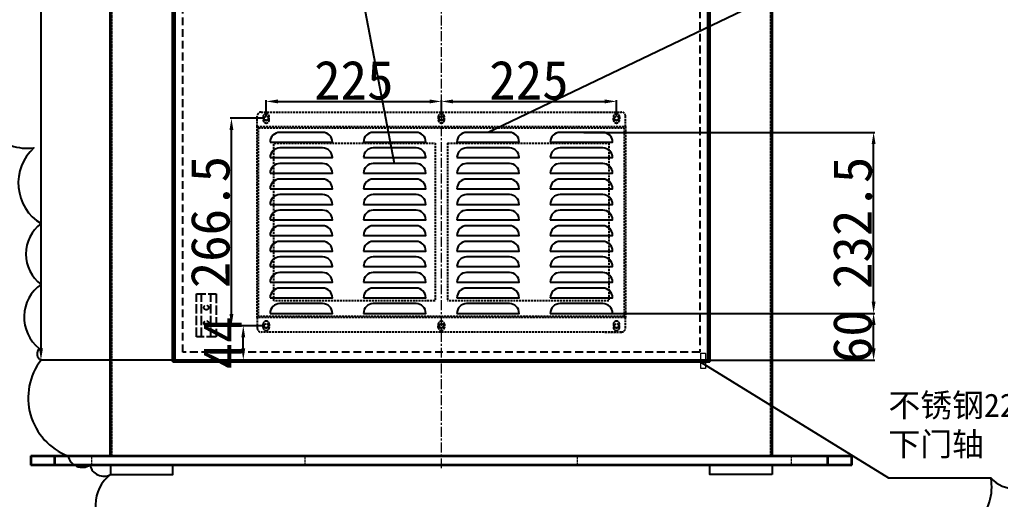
# Model space of a CAD drawing. Header units: millimetres. Extents: x 7760 to 23106, y -3343 to 6769.
# Drawn here: x 12311 to 13571, y 3850 to 4466 of the extents above; entities that cross this region are included whole.
import ezdxf

# ---------------------------------------------------------------- set-up
doc = ezdxf.new("R2010")
doc.units = ezdxf.units.MM
for name, pattern in [('ACAD_ISO02W100', [15, 12, -3]), ('ACBSITGL', [3, 2, -1]), ('CENTERX2', [20.32, 12.7, -2.54, 2.54, -2.54]), ('DASHED', [0.75, 0.5, -0.25]), ('HIDDEN', [1.905, 1.27, -0.635])]:
    doc.linetypes.add(name, pattern=pattern)
doc.layers.add('尺寸线', color=3, linetype='Continuous', lineweight=15)
doc.styles.get("Standard").update_dxf_attribs({"font": ''})
doc.styles.get('Standard').set_extended_font_data('SimSun')
doc.dimstyles.new('50#', dxfattribs={"dimtxt": 50, "dimasz": 15, "dimexe": 1.5, "dimexo": 3, "dimgap": 2, "dimtad": 1, "dimtoh": 1, "dimzin": 12, "dimdsep": 46, "dimtxsty": 'Standard', "dimcen": 20, "dimclrd": 3, "dimclre": 3, "dimclrt": 7, "dimadec": 0, "dimazin": 3, "dimtfac": 1, "dimtmove": 0, "dimatfit": 3, "dimfxl": 0, "dimarcsym": 0})

# ---------------------------------------------------------------- blocks, each defined once
blk = doc.blocks.new('*D59')
at = {"color": 3, "lineweight": -2}
for p, q in [((13035.5, 4088.6), (13409.3, 4088.6)), ((13407.8, 4043.6), (13407.8, 4073.6)), ((13099.8, 4028.6), (13409.3, 4028.6))]:
    blk.add_line(p, q, dxfattribs=at)
at = {"color": 3}
for points in [[(13410.3, 4073.6), (13405.3, 4073.6), (13407.8, 4088.6)], [(13405.3, 4043.6), (13410.3, 4043.6), (13407.8, 4028.6)]]:
    blk.add_solid(points, dxfattribs=at)
at = {"layer": 'Defpoints', "color": 0}
for p in [(13032.5, 4088.6), (13407.8, 4088.6), (13096.8, 4028.6)]:
    blk.add_point(p, dxfattribs=at)
at = {"color": 7, "insert": (13380.8, 4058.6), "char_height": 50, "attachment_point": 5, "rotation": 90}
blk.add_mtext('60', dxfattribs=at)
blk = doc.blocks.new('*D60')
at = {"color": 3, "lineweight": -2}
for p, q in [((13035.5, 4321.1), (13409.3, 4321.1)), ((13407.8, 4103.6), (13407.8, 4306.1)), ((13035.5, 4088.6), (13409.3, 4088.6))]:
    blk.add_line(p, q, dxfattribs=at)
at = {"color": 3}
for points in [[(13410.3, 4306.1), (13405.3, 4306.1), (13407.8, 4321.1)], [(13405.3, 4103.6), (13410.3, 4103.6), (13407.8, 4088.6)]]:
    blk.add_solid(points, dxfattribs=at)
at = {"layer": 'Defpoints', "color": 0}
for p in [(13032.5, 4321.1), (13407.8, 4321.1), (13032.5, 4088.6)]:
    blk.add_point(p, dxfattribs=at)
at = {"color": 7, "insert": (13380.8, 4204.8), "char_height": 50, "attachment_point": 5, "rotation": 90}
blk.add_mtext('232.5', dxfattribs=at)
blk = doc.blocks.new('*D97')
at = {"color": 3, "lineweight": -2}
for p, q in [((13143.9, 5282.6), (12336.6, 5282.6)), ((12338.1, 5267.6), (12338.1, 4043.6)), ((13143.9, 4028.6), (12336.6, 4028.6))]:
    blk.add_line(p, q, dxfattribs=at)
at = {"color": 3}
for points in [[(12340.6, 5267.6), (12335.6, 5267.6), (12338.1, 5282.6)], [(12335.6, 4043.6), (12340.6, 4043.6), (12338.1, 4028.6)]]:
    blk.add_solid(points, dxfattribs=at)
at = {"layer": 'Defpoints', "color": 0}
for p in [(13146.9, 5282.6), (12338.1, 4028.6), (13146.9, 4028.6)]:
    blk.add_point(p, dxfattribs=at)
at = {"color": 7, "insert": (12311.1, 4655.6), "char_height": 50, "attachment_point": 5, "rotation": 90}
blk.add_mtext('1254', dxfattribs=at)
blk = doc.blocks.new('zw$7F34')
at = {"color": 7, "linetype": 'Continuous', "lineweight": 35}
for p, q in [((0, 24), (0, 12)), ((0, 24), (33.5, 24)), ((3, 24), (10.5, 24)), ((30.5, 24), (30.5, 12)), ((33.5, 24), (36, 24)), ((36, 24), (59, 24)), ((59, 24), (93.2, 24)), ((93.2, 24), (961.5, 24)), ((961.5, 24), (995.7, 24)), ((995.7, 24), (1018.6, 24)), ((1018.6, 24), (1021.1, 24)), ((1021.1, 24), (1044.1, 24)), ((1024.1, 12), (1024.1, 24)), ((1044.1, 24), (1054.7, 24)), ((1054.7, 12), (1054.7, 24)), ((33.5, 12), (0, 12)), ((10.5, 12), (3, 12)), ((36, 12), (33.5, 12)), ((59, 12), (36, 12)), ((93.2, 12), (59, 12)), ((961.5, 12), (93.2, 12)), ((995.7, 12), (961.5, 12)), ((1018.6, 12), (995.7, 12)), ((1021.1, 12), (1018.6, 12)), ((1044.1, 12), (1021.1, 12)), ((1054.7, 12), (1044.1, 12))]:
    blk.add_line(p, q, dxfattribs=at)
at = {"color": 7, "linetype": 'HIDDEN', "lineweight": 18}
for p, q in [((78.1, 12), (78.1, 24)), ((352.3, 12), (352.3, 24)), ((702.3, 12), (702.3, 24)), ((976.6, 24), (976.6, 12))]:
    blk.add_line(p, q, dxfattribs=at)
for points in [[(102.3, 0), (182.3, 0), (182.3, 12), (102.3, 12)], [(952.3, 0), (872.3, 0), (872.3, 12), (952.3, 12)]]:
    blk.add_lwpolyline(points, close=True)
blk = doc.blocks.new('ngdf')
at = {"layer": '尺寸线', "color": 3}
blk.add_lwpolyline([(1441.1, -2356), (1450.1, -2356, 0.414214), (1450.6, -2355.5), (1450.6, -2354.5, 0.414214), (1450.1, -2354), (1441.1, -2354, 0.414214), (1440.6, -2354.5), (1440.6, -2355.5, 0.414214)], format="xyb", close=True, dxfattribs=at)
for points in [[(1448.6, -2354), (1448.6, -2345.5, 0.414214), (1448.1, -2345), (1443.1, -2345, 0.414214), (1442.6, -2345.5), (1442.6, -2354)], [(1442.6, -2356), (1442.6, -2364.5, 0.414214), (1443.1, -2365), (1448.1, -2365, 0.414214), (1448.6, -2364.5), (1448.6, -2356)]]:
    blk.add_lwpolyline(points, format="xyb", dxfattribs=at)
blk = doc.blocks.new('zw$F4CA')
at = {"color": 2, "linetype": 'DASHED', "ltscale": 5}
for p, q in [((0, 264), (0, 277.5)), ((5, 282.5), (468, 282.5)), ((406.6, 282.5), (468, 282.5)), ((473, 264), (473, 277.5)), ((1.5, 262.5), (471.5, 262.5)), ((1.5, 20), (1.5, 262.5)), ((471.5, 262.5), (471.5, 20)), ((228.5, 242.5), (228.5, 40)), ((244.5, 242.5), (244.5, 40)), ((0, 18.5), (0, 5)), ((471.5, 20), (1.5, 20)), ((473, 5), (473, 18.5)), ((468, 0), (5, 0)), ((446.5, 0), (468, 0))]:
    blk.add_line(p, q, dxfattribs=at)
for points in [[(11.5, 268.5), (11.5, 268.5, 0.414214), (15.5, 272.5), (15.5, 276.5, 0.414214), (11.5, 280.5), (11.5, 280.5, 0.414214), (7.5, 276.5), (7.5, 272.5, 0.414214)], [(236.5, 268.5), (236.5, 268.5, 0.414214), (240.5, 272.5), (240.5, 276.5, 0.414214), (236.5, 280.5), (236.5, 280.5, 0.414214), (232.5, 276.5), (232.5, 272.5, 0.414214)], [(461.5, 268.5), (461.5, 268.5, -0.414214), (457.5, 272.5), (457.5, 276.5, -0.414214), (461.5, 280.5), (461.5, 280.5, -0.414214), (465.5, 276.5), (465.5, 272.5, -0.414214)], [(11.5, 14), (11.5, 14, -0.414214), (15.5, 10), (15.5, 6, -0.414214), (11.5, 2), (11.5, 2, -0.414214), (7.5, 6), (7.5, 10, -0.414214)], [(236.5, 14), (236.5, 14, -0.414214), (240.5, 10), (240.5, 6, -0.414214), (236.5, 2), (236.5, 2, -0.414214), (232.5, 6), (232.5, 10, -0.414214)], [(461.5, 14), (461.5, 14, 0.414214), (457.5, 10), (457.5, 6, 0.414214), (461.5, 2), (461.5, 2, 0.414214), (465.5, 6), (465.5, 10, 0.414214)]]:
    blk.add_lwpolyline(points, format="xyb", close=True, dxfattribs=at)
blk.add_lwpolyline([(0, 264), (473, 264), (473, 18.5), (0, 18.5)], close=True, dxfattribs=at)
for points in [[(228.5, 40), (21.5, 40), (21.5, 242.5), (228.5, 242.5)], [(244.5, 242.5), (451.5, 242.5), (451.5, 40), (244.5, 40)]]:
    blk.add_lwpolyline(points, dxfattribs=at)
for centre, start, end in [((5, 277.5), 90, 180), ((468, 277.5), 0, 90), ((5, 5), 180, 270), ((468, 5), 270, 0)]:
    blk.add_arc(centre, 5, start, end, dxfattribs=at)
blk = doc.blocks.new('*D277')
at = {"color": 3, "lineweight": -2}
for p, q in [((12627.5, 4342.1), (12627.5, 4362.3)), ((12642.5, 4360.8), (12837.5, 4360.8)), ((12852.5, 4342.1), (12852.5, 4362.3))]:
    blk.add_line(p, q, dxfattribs=at)
at = {"color": 3}
for points in [[(12642.5, 4363.3), (12642.5, 4358.3), (12627.5, 4360.8)], [(12837.5, 4358.3), (12837.5, 4363.3), (12852.5, 4360.8)]]:
    blk.add_solid(points, dxfattribs=at)
at = {"layer": 'Defpoints', "color": 0}
for p in [(12852.5, 4360.8), (12627.5, 4339.1), (12852.5, 4339.1)]:
    blk.add_point(p, dxfattribs=at)
at = {"color": 7, "insert": (12740, 4387.8), "char_height": 50, "attachment_point": 5}
blk.add_mtext('225', dxfattribs=at)
blk = doc.blocks.new('*D281')
at = {"color": 3, "lineweight": -2}
for p, q in [((12852.5, 4342.1), (12852.5, 4362.3)), ((12867.5, 4360.8), (13062.5, 4360.8)), ((13077.5, 4342.1), (13077.5, 4362.3))]:
    blk.add_line(p, q, dxfattribs=at)
at = {"color": 3}
for points in [[(12867.5, 4363.3), (12867.5, 4358.3), (12852.5, 4360.8)], [(13062.5, 4358.3), (13062.5, 4363.3), (13077.5, 4360.8)]]:
    blk.add_solid(points, dxfattribs=at)
at = {"layer": 'Defpoints', "color": 0}
for p in [(13077.5, 4360.8), (12852.5, 4339.1), (13077.5, 4339.1)]:
    blk.add_point(p, dxfattribs=at)
at = {"color": 7, "insert": (12965, 4387.8), "char_height": 50, "attachment_point": 5}
blk.add_mtext('225', dxfattribs=at)
blk = doc.blocks.new('*D282')
at = {"color": 3, "lineweight": -2}
for p, q in [((12624.5, 4072.6), (12596.5, 4072.6)), ((12598, 4043.6), (12598, 4057.6)), ((12606.7, 4028.6), (12596.5, 4028.6))]:
    blk.add_line(p, q, dxfattribs=at)
at = {"color": 3}
for points in [[(12600.5, 4057.6), (12595.5, 4057.6), (12598, 4072.6)], [(12595.5, 4043.6), (12600.5, 4043.6), (12598, 4028.6)]]:
    blk.add_solid(points, dxfattribs=at)
at = {"layer": 'Defpoints', "color": 0}
for p in [(12598, 4072.6), (12627.5, 4072.6), (12609.7, 4028.6)]:
    blk.add_point(p, dxfattribs=at)
at = {"color": 7, "insert": (12571, 4050.6), "char_height": 50, "attachment_point": 5, "rotation": 90}
blk.add_mtext('44', dxfattribs=at)
blk = doc.blocks.new('*D283')
at = {"color": 3, "lineweight": -2}
for p, q in [((12624.5, 4339.1), (12581.3, 4339.1)), ((12582.8, 4087.6), (12582.8, 4324.1)), ((12624.5, 4072.6), (12581.3, 4072.6))]:
    blk.add_line(p, q, dxfattribs=at)
at = {"color": 3}
for points in [[(12585.3, 4324.1), (12580.3, 4324.1), (12582.8, 4339.1)], [(12580.3, 4087.6), (12585.3, 4087.6), (12582.8, 4072.6)]]:
    blk.add_solid(points, dxfattribs=at)
at = {"layer": 'Defpoints', "color": 0}
for p in [(12582.8, 4339.1), (12627.5, 4339.1), (12627.5, 4072.6)]:
    blk.add_point(p, dxfattribs=at)
at = {"color": 7, "insert": (12555.8, 4205.8), "char_height": 50, "attachment_point": 5, "rotation": 90}
blk.add_mtext('266.5', dxfattribs=at)

msp = doc.modelspace()

# ---------------------------------------------------------------- linework, layer by layer
at = {"color": 1, "linetype": 'CENTERX2', "lineweight": 18}
msp.add_line((12852.4618, 3889.5677), (12852.4618, 5464.869), dxfattribs=at)
at = {"color": 7, "linetype": 'Continuous', "lineweight": 35}
for p, q in [((12507.4618, 4026.5677), (12507.4618, 5284.5677)), ((13197.4618, 4026.5677), (13197.4618, 5284.5677)), ((12427.4618, 3905.5677), (12427.4618, 4696.0677)), ((13277.4618, 3905.5677), (13277.4618, 4696.0677)), ((12507.4618, 4026.5677), (13197.4618, 4026.5677)), ((12418.3453, 3905.5677), (13286.5783, 3905.5677))]:
    msp.add_line(p, q, dxfattribs=at)
at = {"color": 7, "linetype": 'HIDDEN', "lineweight": 18}
for p, q in [((12429.4618, 3905.5677), (12429.4618, 4874.8746)), ((13275.4618, 3905.5677), (13275.4618, 4874.8746))]:
    msp.add_line(p, q, dxfattribs=at)
for p, q in [((13505.8602, 4604.6564), (12912.4618, 4321.0677)), ((12792.4618, 4281.0677), (12742.2995, 4541.791)), ((13183.7085, 4027.0677), (13426.8329, 3877.2572)), ((13426.8329, 3877.2572), (13558.6293, 3877.2572))]:
    msp.add_line(p, q)
at = {"linetype": 'ACAD_ISO02W100'}
for p, q in [((12537.9618, 4113.5712), (12562.9618, 4113.5712)), ((12537.9618, 4058.5712), (12537.9618, 4113.5712)), ((12537.9618, 4058.5712), (12537.9618, 4113.5712)), ((12544.4618, 4058.5712), (12544.4618, 4113.5712)), ((12556.4618, 4058.5712), (12556.4618, 4113.5712)), ((12562.9618, 4113.5712), (12562.9618, 4058.5712)), ((12562.9618, 4058.5712), (12537.9618, 4058.5712))]:
    msp.add_line(p, q, dxfattribs=at)
for points in [[(12507.4618, 5284.5677), (13197.4618, 5284.5677), (13197.4618, 4026.5677), (12507.4618, 4026.5677)], [(12510.4618, 5282.5677), (13194.4618, 5282.5677), (13194.4618, 4028.5677), (12510.4618, 4028.5677)]]:
    msp.add_lwpolyline(points, close=True)
at = {"linetype": 'ACBSITGL', "ltscale": 5}
msp.add_lwpolyline([(12520.4618, 5272.5677), (13184.4618, 5272.5677), (13184.4618, 4038.5677), (12520.4618, 4038.5677)], close=True, dxfattribs=at)
for points in [[(12255.9195, 4374.4726, 0.5), (12329.0515, 4301.3407, 0.5), (12338.1431, 4203.8314, 0.5), (12338.1431, 4125.824, 0.5), (12335.6431, 4043.5677, 0.5), (12338.1431, 4028.5677, 0.5), (12372.6337, 3905.5677, 0.5), (12401.2269, 3893.5677, 0.5), (12427.4618, 3881.5677, 0.5), (12427.4618, 3804.0434, 0.5)], [(13484.5363, 3799.1679, 0.5), (13558.6293, 3877.2572, 0.5), (13621.0493, 3881.5677, 0.5)]]:
    msp.add_lwpolyline(points, format="xyb")
for points in [[(12632.4618, 4308.5677), (12712.4618, 4308.5677), (12712.4618, 4308.5677, 0.414213562), (12699.9618, 4321.0677), (12644.9618, 4321.0677, 0.414213562), (12632.4618, 4308.5677)], [(12752.4618, 4308.5677), (12832.4618, 4308.5677), (12832.4618, 4308.5677, 0.414213562), (12819.9618, 4321.0677), (12764.9618, 4321.0677, 0.414213562), (12752.4618, 4308.5677)], [(12872.4618, 4308.5677), (12952.4618, 4308.5677), (12952.4618, 4308.5677, 0.414213562), (12939.9618, 4321.0677), (12884.9618, 4321.0677, 0.414213562), (12872.4618, 4308.5677)], [(12992.4618, 4308.5677), (13072.4618, 4308.5677), (13072.4618, 4308.5677, 0.414213562), (13059.9618, 4321.0677), (13004.9618, 4321.0677, 0.414213562), (12992.4618, 4308.5677)], [(12632.4618, 4288.5677), (12712.4618, 4288.5677), (12712.4618, 4288.5677, 0.414213562), (12699.9618, 4301.0677), (12644.9618, 4301.0677, 0.414213562), (12632.4618, 4288.5677)], [(12752.4618, 4288.5677), (12832.4618, 4288.5677), (12832.4618, 4288.5677, 0.414213562), (12819.9618, 4301.0677), (12764.9618, 4301.0677, 0.414213562), (12752.4618, 4288.5677)], [(12872.4618, 4288.5677), (12952.4618, 4288.5677), (12952.4618, 4288.5677, 0.414213562), (12939.9618, 4301.0677), (12884.9618, 4301.0677, 0.414213562), (12872.4618, 4288.5677)], [(12992.4618, 4288.5677), (13072.4618, 4288.5677), (13072.4618, 4288.5677, 0.414213562), (13059.9618, 4301.0677), (13004.9618, 4301.0677, 0.414213562), (12992.4618, 4288.5677)], [(12632.4618, 4268.5677), (12712.4618, 4268.5677), (12712.4618, 4268.5677, 0.414213562), (12699.9618, 4281.0677), (12644.9618, 4281.0677, 0.414213562), (12632.4618, 4268.5677)], [(12752.4618, 4268.5677), (12832.4618, 4268.5677), (12832.4618, 4268.5677, 0.414213562), (12819.9618, 4281.0677), (12764.9618, 4281.0677, 0.414213562), (12752.4618, 4268.5677)], [(12872.4618, 4268.5677), (12952.4618, 4268.5677), (12952.4618, 4268.5677, 0.414213562), (12939.9618, 4281.0677), (12884.9618, 4281.0677, 0.414213562), (12872.4618, 4268.5677)], [(12992.4618, 4268.5677), (13072.4618, 4268.5677), (13072.4618, 4268.5677, 0.414213562), (13059.9618, 4281.0677), (13004.9618, 4281.0677, 0.414213562), (12992.4618, 4268.5677)], [(12632.4618, 4248.5677), (12712.4618, 4248.5677), (12712.4618, 4248.5677, 0.414213562), (12699.9618, 4261.0677), (12644.9618, 4261.0677, 0.414213562), (12632.4618, 4248.5677)], [(12752.4618, 4248.5677), (12832.4618, 4248.5677), (12832.4618, 4248.5677, 0.414213562), (12819.9618, 4261.0677), (12764.9618, 4261.0677, 0.414213562), (12752.4618, 4248.5677)], [(12872.4618, 4248.5677), (12952.4618, 4248.5677), (12952.4618, 4248.5677, 0.414213562), (12939.9618, 4261.0677), (12884.9618, 4261.0677, 0.414213562), (12872.4618, 4248.5677)], [(12992.4618, 4248.5677), (13072.4618, 4248.5677), (13072.4618, 4248.5677, 0.414213562), (13059.9618, 4261.0677), (13004.9618, 4261.0677, 0.414213562), (12992.4618, 4248.5677)], [(12632.4618, 4228.5677), (12712.4618, 4228.5677), (12712.4618, 4228.5677, 0.414213562), (12699.9618, 4241.0677), (12644.9618, 4241.0677, 0.414213562), (12632.4618, 4228.5677)], [(12752.4618, 4228.5677), (12832.4618, 4228.5677), (12832.4618, 4228.5677, 0.414213562), (12819.9618, 4241.0677), (12764.9618, 4241.0677, 0.414213562), (12752.4618, 4228.5677)], [(12872.4618, 4228.5677), (12952.4618, 4228.5677), (12952.4618, 4228.5677, 0.414213562), (12939.9618, 4241.0677), (12884.9618, 4241.0677, 0.414213562), (12872.4618, 4228.5677)], [(12992.4618, 4228.5677), (13072.4618, 4228.5677), (13072.4618, 4228.5677, 0.414213562), (13059.9618, 4241.0677), (13004.9618, 4241.0677, 0.414213562), (12992.4618, 4228.5677)], [(12632.4618, 4208.5677), (12712.4618, 4208.5677), (12712.4618, 4208.5677, 0.414213562), (12699.9618, 4221.0677), (12644.9618, 4221.0677, 0.414213562), (12632.4618, 4208.5677)], [(12752.4618, 4208.5677), (12832.4618, 4208.5677), (12832.4618, 4208.5677, 0.414213562), (12819.9618, 4221.0677), (12764.9618, 4221.0677, 0.414213562), (12752.4618, 4208.5677)], [(12872.4618, 4208.5677), (12952.4618, 4208.5677), (12952.4618, 4208.5677, 0.414213562), (12939.9618, 4221.0677), (12884.9618, 4221.0677, 0.414213562), (12872.4618, 4208.5677)], [(12992.4618, 4208.5677), (13072.4618, 4208.5677), (13072.4618, 4208.5677, 0.414213562), (13059.9618, 4221.0677), (13004.9618, 4221.0677, 0.414213562), (12992.4618, 4208.5677)], [(12632.4618, 4188.5677), (12712.4618, 4188.5677), (12712.4618, 4188.5677, 0.414213562), (12699.9618, 4201.0677), (12644.9618, 4201.0677, 0.414213562), (12632.4618, 4188.5677)], [(12752.4618, 4188.5677), (12832.4618, 4188.5677), (12832.4618, 4188.5677, 0.414213562), (12819.9618, 4201.0677), (12764.9618, 4201.0677, 0.414213562), (12752.4618, 4188.5677)], [(12872.4618, 4188.5677), (12952.4618, 4188.5677), (12952.4618, 4188.5677, 0.414213562), (12939.9618, 4201.0677), (12884.9618, 4201.0677, 0.414213562), (12872.4618, 4188.5677)], [(12992.4618, 4188.5677), (13072.4618, 4188.5677), (13072.4618, 4188.5677, 0.414213562), (13059.9618, 4201.0677), (13004.9618, 4201.0677, 0.414213562), (12992.4618, 4188.5677)], [(12632.4618, 4168.5677), (12712.4618, 4168.5677), (12712.4618, 4168.5677, 0.414213562), (12699.9618, 4181.0677), (12644.9618, 4181.0677, 0.414213562), (12632.4618, 4168.5677)], [(12752.4618, 4168.5677), (12832.4618, 4168.5677), (12832.4618, 4168.5677, 0.414213562), (12819.9618, 4181.0677), (12764.9618, 4181.0677, 0.414213562), (12752.4618, 4168.5677)], [(12872.4618, 4168.5677), (12952.4618, 4168.5677), (12952.4618, 4168.5677, 0.414213562), (12939.9618, 4181.0677), (12884.9618, 4181.0677, 0.414213562), (12872.4618, 4168.5677)], [(12992.4618, 4168.5677), (13072.4618, 4168.5677), (13072.4618, 4168.5677, 0.414213562), (13059.9618, 4181.0677), (13004.9618, 4181.0677, 0.414213562), (12992.4618, 4168.5677)], [(12632.4618, 4148.5677), (12712.4618, 4148.5677), (12712.4618, 4148.5677, 0.414213562), (12699.9618, 4161.0677), (12644.9618, 4161.0677, 0.414213562), (12632.4618, 4148.5677)], [(12752.4618, 4148.5677), (12832.4618, 4148.5677), (12832.4618, 4148.5677, 0.414213562), (12819.9618, 4161.0677), (12764.9618, 4161.0677, 0.414213562), (12752.4618, 4148.5677)], [(12872.4618, 4148.5677), (12952.4618, 4148.5677), (12952.4618, 4148.5677, 0.414213562), (12939.9618, 4161.0677), (12884.9618, 4161.0677, 0.414213562), (12872.4618, 4148.5677)], [(12992.4618, 4148.5677), (13072.4618, 4148.5677), (13072.4618, 4148.5677, 0.414213562), (13059.9618, 4161.0677), (13004.9618, 4161.0677, 0.414213562), (12992.4618, 4148.5677)], [(12632.4618, 4128.5677), (12712.4618, 4128.5677), (12712.4618, 4128.5677, 0.414213562), (12699.9618, 4141.0677), (12644.9618, 4141.0677, 0.414213562), (12632.4618, 4128.5677)], [(12752.4618, 4128.5677), (12832.4618, 4128.5677), (12832.4618, 4128.5677, 0.414213562), (12819.9618, 4141.0677), (12764.9618, 4141.0677, 0.414213562), (12752.4618, 4128.5677)], [(12872.4618, 4128.5677), (12952.4618, 4128.5677), (12952.4618, 4128.5677, 0.414213562), (12939.9618, 4141.0677), (12884.9618, 4141.0677, 0.414213562), (12872.4618, 4128.5677)], [(12992.4618, 4128.5677), (13072.4618, 4128.5677), (13072.4618, 4128.5677, 0.414213562), (13059.9618, 4141.0677), (13004.9618, 4141.0677, 0.414213562), (12992.4618, 4128.5677)], [(12632.4618, 4108.5677), (12712.4618, 4108.5677), (12712.4618, 4108.5677, 0.414213562), (12699.9618, 4121.0677), (12644.9618, 4121.0677, 0.414213562), (12632.4618, 4108.5677)], [(12752.4618, 4108.5677), (12832.4618, 4108.5677), (12832.4618, 4108.5677, 0.414213562), (12819.9618, 4121.0677), (12764.9618, 4121.0677, 0.414213562), (12752.4618, 4108.5677)], [(12872.4618, 4108.5677), (12952.4618, 4108.5677), (12952.4618, 4108.5677, 0.414213562), (12939.9618, 4121.0677), (12884.9618, 4121.0677, 0.414213562), (12872.4618, 4108.5677)], [(12992.4618, 4108.5677), (13072.4618, 4108.5677), (13072.4618, 4108.5677, 0.414213562), (13059.9618, 4121.0677), (13004.9618, 4121.0677, 0.414213562), (12992.4618, 4108.5677)], [(12632.4618, 4088.5677), (12712.4618, 4088.5677), (12712.4618, 4088.5677, 0.414213562), (12699.9618, 4101.0677), (12644.9618, 4101.0677, 0.414213562), (12632.4618, 4088.5677)], [(12752.4618, 4088.5677), (12832.4618, 4088.5677), (12832.4618, 4088.5677, 0.414213562), (12819.9618, 4101.0677), (12764.9618, 4101.0677, 0.414213562), (12752.4618, 4088.5677)], [(12872.4618, 4088.5677), (12952.4618, 4088.5677), (12952.4618, 4088.5677, 0.414213562), (12939.9618, 4101.0677), (12884.9618, 4101.0677, 0.414213562), (12872.4618, 4088.5677)], [(12992.4618, 4088.5677), (13072.4618, 4088.5677), (13072.4618, 4088.5677, 0.414213562), (13059.9618, 4101.0677), (13004.9618, 4101.0677, 0.414213562), (12992.4618, 4088.5677)]]:
    msp.add_lwpolyline(points, format="xyb", close=True)
at = {"color": 6, "linetype": 'ACAD_ISO02W100'}
for centre, radius in [((12627.4618, 4339.0674), 3), ((12627.4618, 4339.0674), 2.6), ((12852.4618, 4339.0674), 3), ((12852.4618, 4339.0674), 2.6), ((13077.4618, 4339.0674), 3), ((13077.4618, 4339.0674), 2.6), ((12627.4618, 4072.5674), 3), ((12627.4618, 4072.5674), 2.6), ((12852.4618, 4072.5674), 3), ((12852.4618, 4072.5674), 2.6), ((13077.4618, 4072.5674), 3), ((13077.4618, 4072.5674), 2.6)]:
    msp.add_circle(centre, radius, dxfattribs=at)
at = {"linetype": 'ACAD_ISO02W100'}
for centre in [(12550.4618, 4096.0712), (12550.4618, 4076.0712)]:
    msp.add_circle(centre, 3, dxfattribs=at)

# ---------------------------------------------------------------- block references
for name, p in [('zw$F4CA', (12615.9618, 4064.5674)), ('zw$7F34', (12325.1235, 3881.5677))]:
    msp.add_blockref(name, p)
at = {"layer": '尺寸线', "color": 0, "xscale": -1}
msp.add_blockref('ngdf', (14634.28, 6382.5521), dxfattribs=at)

# ---------------------------------------------------------------- texts
at = {"layer": '尺寸线', "insert": (13426.8329, 3985.608), "char_height": 30, "width": 232.013892, "attachment_point": 1}
msp.add_mtext('{\\fSimSun|b0|i0|c134|p2;不锈钢225-1下门轴}', dxfattribs=at)

# ---------------------------------------------------------------- dimensions: what is measured, and where the dimension line sits
for base, p1, p2, picture, middle in [((12338.1431, 4028.5677), (13146.9442, 5282.5677), (13146.9442, 4028.5677), '*D97', (12311.1431, 4655.5677)), ((12582.804, 4339.0674), (12627.4618, 4072.5674), (12627.4618, 4339.0674), '*D283', (12555.804, 4205.8174)), ((13407.757, 4321.0677), (13032.4618, 4088.5677), (13032.4618, 4321.0677), '*D60', (13380.757, 4204.8177))]:
    dim = msp.add_linear_dim(base=base, p1=p1, p2=p2, angle=90, dimstyle='50#')
    dim.commit()
    dim.dimension.update_dxf_attribs({"geometry": picture, "text_midpoint": middle})
for base, p1, p2, picture, middle in [((12852.4618, 4360.8063), (12627.4618, 4339.0674), (12852.4618, 4339.0674), '*D277', (12739.9618, 4387.8063)), ((13077.4618, 4360.8063), (12852.4618, 4339.0674), (13077.4618, 4339.0674), '*D281', (12964.9618, 4387.8063))]:
    dim = msp.add_linear_dim(base=base, p1=p1, p2=p2, dimstyle='50#')
    dim.commit()
    dim.dimension.update_dxf_attribs({"geometry": picture, "text_midpoint": middle})
for base, p1, p2, picture, middle in [((13407.757, 4088.5677), (13096.786, 4028.5677), (13032.4618, 4088.5677), '*D59', (13407.757, 4058.5677)), ((12598.0465, 4072.5674), (12609.6726, 4028.5677), (12627.4618, 4072.5674), '*D282', (12598.0465, 4050.5675))]:
    dim = msp.add_linear_dim(base=base, p1=p1, p2=p2, angle=90, dimstyle='50#')
    dim.commit()
    dim.dimension.update_dxf_attribs({"geometry": picture, "text_midpoint": middle, "dimtype": 160})

doc.saveas('drawing.dxf')
